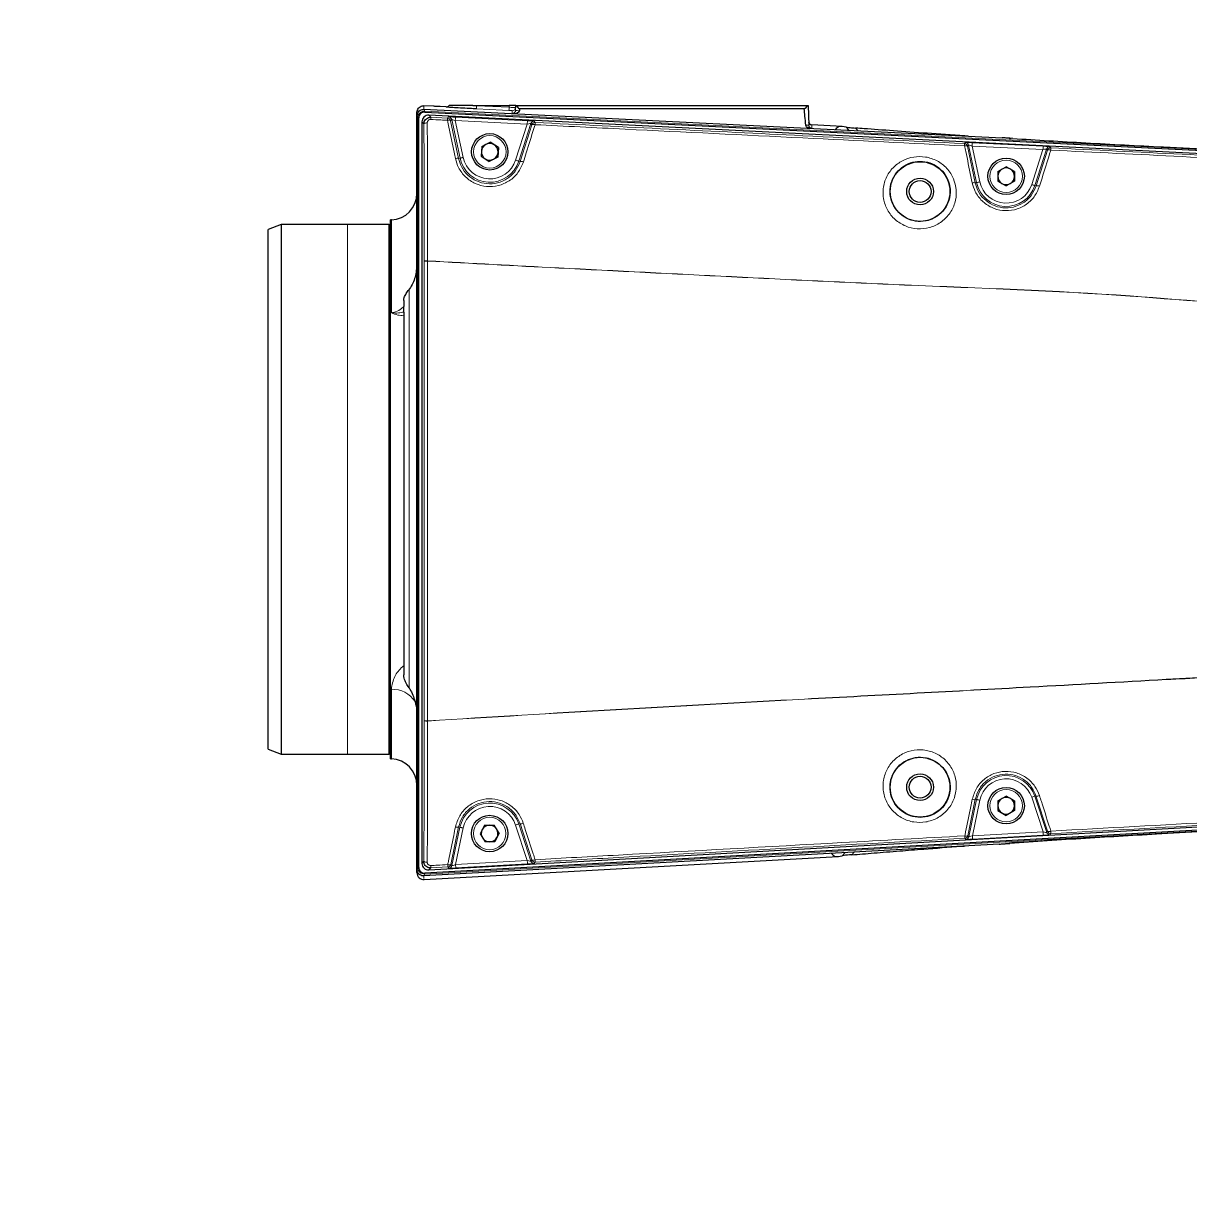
# Model space of a CAD drawing. Header units: millimetres. Extents: x 0 to 8400, y 0 to 5940.
# Drawn here: x 2840.6 to 3019.2, y 4273.8 to 4453.9 of the extents above; entities that cross this region are included whole.
import ezdxf

# ---------------------------------------------------------------- set-up
doc = ezdxf.new("R2010")
doc.units = ezdxf.units.MM
doc.linetypes.add('CENTERX2', pattern=[20.32, 12.7, -2.54, 2.54, -2.54])

msp = doc.modelspace()

# ---------------------------------------------------------------- linework, layer by layer
at = {"color": 7, "linetype": 'Continuous', "lineweight": 30}
for p, q in [((2903.389, 4441.166), (2901.918, 4441.238)), ((2905.33, 4441.071), (2904.402, 4441.116)), ((2909.432, 4441.291), (2909.979, 4441.291)), ((2909.979, 4441.291), (2914.979, 4441.291)), ((2915.992, 4441.291), (2914.979, 4441.291)), ((2915.967, 4440.561), (2915.992, 4441.291)), ((2915.992, 4441.291), (2916.091, 4441.291)), ((2916.091, 4441.291), (2960.65, 4441.291)), ((2960.65, 4441.291), (2960.748, 4441.291)), ((2960.748, 4441.291), (2960.853, 4438.295)), ((2900.855, 4440.277), (2900.854, 4440.226)), ((2900.854, 4439.692), (2900.854, 4440.226)), ((2900.854, 4324.263), (2900.854, 4439.693)), ((2901.114, 4324.56), (2901.114, 4439.397)), ((2901.917, 4440.706), (2990.505, 4436.337)), ((2902.035, 4440.274), (3066.591, 4432.16)), ((3066.557, 4431.597), (2902.679, 4439.793)), ((2960.167, 4440.784), (2916.574, 4440.784)), ((2901.614, 4438.781), (2901.614, 4325.179)), ((2965.987, 4438.08), (2961.318, 4438.31)), ((2910.766, 4434.992), (2912.078, 4435.667)), ((2913.319, 4434.869), (2912.078, 4435.667)), ((2991.866, 4436.168), (2991.552, 4436.187)), ((2992.101, 4436.236), (2991.642, 4436.268)), ((2910.766, 4434.992), (2910.696, 4433.518)), ((2913.319, 4434.869), (2913.248, 4433.396)), ((3015.181, 4434.942), (3039.642, 4433.736)), ((2910.696, 4433.518), (2911.937, 4432.72)), ((2913.248, 4433.396), (2911.937, 4432.72)), ((2989.823, 4431.188), (2991.105, 4431.917)), ((2992.378, 4431.172), (2991.105, 4431.917)), ((2989.823, 4431.188), (2989.814, 4429.712)), ((2992.378, 4431.172), (2992.369, 4429.696)), ((2989.814, 4429.712), (2991.087, 4428.967)), ((2992.369, 4429.696), (2991.087, 4428.967)), ((2880.067, 4423.04), (2878.04, 4422.302)), ((2890.207, 4423.04), (2880.067, 4423.04)), ((2880.067, 4423.04), (2880.067, 4341.923)), ((2896.595, 4423.04), (2890.207, 4423.04)), ((2896.798, 4422.837), (2896.595, 4423.04)), ((2896.595, 4341.923), (2896.595, 4423.04)), ((2896.939, 4423.771), (2896.798, 4423.766)), ((2896.798, 4341.198), (2896.798, 4423.766)), ((2878.04, 4342.662), (2878.04, 4422.302)), ((2898.826, 4411.408), (2898.826, 4410.488)), ((2898.826, 4409.087), (2898.826, 4355.45)), ((2898.826, 4355.45), (2898.826, 4354.044)), ((2878.04, 4342.662), (2880.067, 4341.923)), ((2880.067, 4341.923), (2890.207, 4341.923)), ((2890.207, 4341.923), (2896.595, 4341.923)), ((2896.595, 4341.923), (2896.798, 4342.126)), ((2896.798, 4341.198), (2896.939, 4341.193)), ((2989.823, 4334.76), (2989.814, 4333.285)), ((2989.823, 4334.76), (2991.105, 4335.49)), ((2992.378, 4334.744), (2991.105, 4335.49)), ((2992.378, 4334.744), (2992.369, 4333.269)), ((2902.685, 4324.166), (3066.857, 4333.382)), ((2989.814, 4333.285), (2991.087, 4332.539)), ((2992.369, 4333.269), (2991.087, 4332.539)), ((3066.813, 4332.815), (2902.04, 4323.683)), ((2911.218, 4331.015), (2910.512, 4329.719)), ((2910.512, 4329.719), (2911.281, 4328.46)), ((2911.218, 4331.015), (2912.693, 4331.051)), ((2913.462, 4329.792), (2912.693, 4331.051)), ((2913.462, 4329.792), (2912.756, 4328.497)), ((3039.955, 4331.079), (3014.871, 4329.689)), ((2990.047, 4328.135), (2901.923, 4323.251)), ((2912.756, 4328.497), (2911.281, 4328.46)), ((2991.191, 4328.212), (2991.652, 4328.247)), ((2901.932, 4322.718), (2965.382, 4326.235))]:
    msp.add_line(p, q, dxfattribs=at)
at = {"color": 8, "linetype": 'Continuous', "lineweight": 15}
for p, q in [((2901.918, 4441.238), (2901.918, 4440.706)), ((2909.432, 4441.291), (2909.979, 4441.261)), ((2909.979, 4441.261), (2909.979, 4441.291)), ((2909.979, 4441.261), (2914.969, 4441.014)), ((2914.969, 4441.014), (2914.979, 4441.291)), ((2900.978, 4439.397), (2900.854, 4439.693)), ((2900.978, 4324.56), (2900.978, 4439.397)), ((2900.978, 4439.397), (2901.114, 4439.397)), ((2902.042, 4440.409), (3066.598, 4432.294)), ((2902.679, 4439.793), (2902.975, 4439.482)), ((2902.975, 4439.482), (2905.543, 4439.354)), ((2905.543, 4439.354), (2905.703, 4439.541)), ((2906.173, 4439.142), (2906.013, 4438.954)), ((2907.448, 4433.213), (2906.173, 4439.142)), ((2906.747, 4439.506), (2917.771, 4438.955)), ((2901.914, 4438.465), (2901.614, 4438.781)), ((2906.013, 4438.954), (2907.229, 4433.166)), ((2906.722, 4439), (2907.943, 4433.32)), ((2917.746, 4438.449), (2906.722, 4439)), ((2915.963, 4432.919), (2917.746, 4438.449)), ((2918.306, 4438.535), (2916.446, 4432.763)), ((2916.656, 4432.696), (2918.444, 4438.336)), ((2918.444, 4438.336), (2918.306, 4438.535)), ((2918.814, 4438.885), (2918.951, 4438.686)), ((2967.016, 4437.496), (2966.574, 4437.97)), ((2968.039, 4437.831), (2968.416, 4437.427)), ((2984.719, 4435.446), (2984.868, 4435.621)), ((2985.912, 4435.586), (2985.887, 4435.08)), ((2985.912, 4435.586), (2996.767, 4435.043)), ((2985.338, 4435.221), (2985.189, 4435.046)), ((2985.189, 4435.046), (2986.372, 4429.426)), ((2986.575, 4429.47), (2985.338, 4435.221)), ((2985.887, 4435.08), (2987.07, 4429.576)), ((2996.742, 4434.537), (2985.887, 4435.08)), ((2995.015, 4429.179), (2996.742, 4434.537)), ((2997.302, 4434.623), (2995.498, 4429.023)), ((2995.684, 4428.963), (2997.422, 4434.449)), ((2997.422, 4434.449), (2997.302, 4434.623)), ((2997.81, 4434.974), (2997.93, 4434.8)), ((2907.229, 4433.166), (2907.448, 4433.213)), ((2916.656, 4432.696), (2916.446, 4432.763)), ((2986.372, 4429.426), (2986.575, 4429.47)), ((2995.684, 4428.963), (2995.498, 4429.023)), ((2890.207, 4388.334), (2890.207, 4423.04)), ((2896.939, 4409.544), (2896.939, 4423.771)), ((2901.968, 4417.468), (2901.968, 4417.452)), ((2901.968, 4347.02), (2901.968, 4417.452)), ((2901.968, 4417.452), (2902.478, 4417.452)), ((2902.479, 4417.484), (2902.478, 4417.452)), ((2902.478, 4417.452), (2902.478, 4347.02)), ((2899.637, 4413.093), (2899.637, 4352.085)), ((2890.207, 4341.923), (2890.207, 4388.334)), ((2896.939, 4341.193), (2896.939, 4351.863)), ((2901.968, 4347.02), (2901.968, 4347.005)), ((2901.968, 4347.02), (2902.478, 4347.02)), ((2902.479, 4346.99), (2902.478, 4347.02)), ((2986.371, 4335.001), (2985.228, 4329.42)), ((2985.377, 4329.246), (2986.569, 4334.959)), ((2987.065, 4334.856), (2985.925, 4329.391)), ((2986.371, 4335.001), (2986.569, 4334.959)), ((2995.489, 4335.46), (2995.007, 4335.301)), ((2996.752, 4329.999), (2995.007, 4335.301)), ((2995.67, 4335.52), (2995.489, 4335.46)), ((2995.489, 4335.46), (2997.313, 4329.916)), ((2997.431, 4330.09), (2995.67, 4335.52)), ((3066.821, 4332.681), (2902.048, 4323.548)), ((2916.642, 4331.281), (2916.437, 4331.213)), ((2916.437, 4331.213), (2918.31, 4325.521)), ((2918.446, 4325.72), (2916.642, 4331.281)), ((2907.228, 4330.753), (2906.058, 4325.028)), ((2906.218, 4324.842), (2907.442, 4330.709)), ((2907.938, 4330.605), (2906.766, 4324.987)), ((2907.228, 4330.753), (2907.442, 4330.709)), ((2917.749, 4325.603), (2915.956, 4331.055)), ((2985.228, 4329.42), (2985.377, 4329.246)), ((2985.925, 4329.391), (2996.752, 4329.999)), ((2996.78, 4329.493), (2985.953, 4328.885)), ((2997.313, 4329.916), (2997.431, 4330.09)), ((2997.941, 4329.742), (2997.823, 4329.569)), ((2984.909, 4328.844), (2984.76, 4329.017)), ((2918.31, 4325.521), (2918.446, 4325.72)), ((2965.972, 4326.348), (2966.417, 4326.825)), ((2967.825, 4326.903), (2967.445, 4326.496)), ((2900.854, 4324.263), (2900.978, 4324.56)), ((2900.978, 4324.56), (2901.114, 4324.56)), ((2901.614, 4325.179), (2901.912, 4325.494)), ((2902.98, 4324.479), (2902.685, 4324.166)), ((2905.59, 4324.625), (2902.98, 4324.479)), ((2905.75, 4324.439), (2905.59, 4324.625)), ((2906.058, 4325.028), (2906.218, 4324.842)), ((2906.766, 4324.987), (2917.749, 4325.603)), ((2917.778, 4325.097), (2906.794, 4324.48)), ((2918.956, 4325.372), (2918.82, 4325.173))]:
    msp.add_line(p, q, dxfattribs=at)
at = {"color": 8, "linetype": 'Continuous', "lineweight": 15, "flags": 128}
for points in [[(2906.747, 4439.506), (2906.747, 4439.495), (2906.745, 4439.465), (2906.743, 4439.418), (2906.74, 4439.355), (2906.736, 4439.279), (2906.732, 4439.192), (2906.727, 4439.098), (2906.722, 4439)], [(2914.944, 4440.526), (2913.932, 4440.576), (2909.954, 4440.772)], [(2902.432, 4438.635), (2902.333, 4438.631), (2902.237, 4438.622), (2902.148, 4438.606), (2902.07, 4438.585), (2902.005, 4438.56), (2901.956, 4438.53), (2901.925, 4438.499), (2901.914, 4438.465)], [(2906.013, 4438.954), (2905.997, 4438.981), (2905.966, 4439.004), (2905.919, 4439.022), (2905.859, 4439.033), (2905.787, 4439.039), (2905.707, 4439.038), (2905.621, 4439.032), (2905.531, 4439.018)], [(2917.771, 4438.955), (2917.771, 4438.944), (2917.769, 4438.914), (2917.767, 4438.867), (2917.764, 4438.804), (2917.76, 4438.727), (2917.755, 4438.641), (2917.751, 4438.547), (2917.746, 4438.449)], [(2918.944, 4438.35), (2918.854, 4438.373), (2918.767, 4438.39), (2918.685, 4438.399), (2918.611, 4438.401), (2918.548, 4438.395), (2918.498, 4438.382), (2918.463, 4438.362), (2918.444, 4438.336)], [(2985.189, 4435.046), (2985.175, 4435.07), (2985.145, 4435.09), (2985.101, 4435.105), (2985.044, 4435.115), (2984.977, 4435.12), (2984.9, 4435.119), (2984.817, 4435.112), (2984.731, 4435.1)], [(2996.767, 4435.043), (2996.767, 4435.032), (2996.765, 4435.002), (2996.763, 4434.955), (2996.76, 4434.892), (2996.756, 4434.816), (2996.752, 4434.729), (2996.747, 4434.635), (2996.742, 4434.537)], [(2997.944, 4434.451), (2997.851, 4434.477), (2997.76, 4434.496), (2997.674, 4434.507), (2997.597, 4434.511), (2997.531, 4434.507), (2997.479, 4434.495), (2997.442, 4434.475), (2997.422, 4434.449)], [(2907.448, 4433.213), (2907.459, 4433.216), (2907.488, 4433.222), (2907.534, 4433.232), (2907.596, 4433.245), (2907.671, 4433.261), (2907.756, 4433.279), (2907.848, 4433.299), (2907.943, 4433.32)], [(2916.446, 4432.763), (2916.435, 4432.767), (2916.407, 4432.776), (2916.362, 4432.79), (2916.302, 4432.81), (2916.229, 4432.833), (2916.146, 4432.86), (2916.057, 4432.889), (2915.963, 4432.919)], [(2987.07, 4429.576), (2986.975, 4429.556), (2986.883, 4429.536), (2986.798, 4429.518), (2986.723, 4429.502), (2986.661, 4429.488), (2986.615, 4429.478), (2986.586, 4429.472), (2986.575, 4429.47)], [(2995.015, 4429.179), (2995.108, 4429.149), (2995.198, 4429.12), (2995.281, 4429.093), (2995.353, 4429.07), (2995.413, 4429.051), (2995.459, 4429.036), (2995.487, 4429.027), (2995.498, 4429.023)], [(2986.569, 4334.959), (2986.58, 4334.957), (2986.609, 4334.951), (2986.656, 4334.941), (2986.717, 4334.928), (2986.792, 4334.913), (2986.877, 4334.895), (2986.969, 4334.876), (2987.065, 4334.856)], [(2916.437, 4331.213), (2916.426, 4331.21), (2916.398, 4331.201), (2916.353, 4331.186), (2916.293, 4331.166), (2916.221, 4331.142), (2916.138, 4331.115), (2916.049, 4331.086), (2915.956, 4331.055)], [(2907.442, 4330.709), (2907.453, 4330.706), (2907.482, 4330.7), (2907.529, 4330.691), (2907.59, 4330.678), (2907.665, 4330.662), (2907.75, 4330.644), (2907.842, 4330.625), (2907.938, 4330.605)], [(2985.925, 4329.391), (2985.93, 4329.293), (2985.935, 4329.199), (2985.94, 4329.113), (2985.945, 4329.036), (2985.948, 4328.973), (2985.951, 4328.926), (2985.952, 4328.896), (2985.953, 4328.885)], [(2996.752, 4329.999), (2996.758, 4329.901), (2996.763, 4329.807), (2996.768, 4329.72), (2996.772, 4329.644), (2996.775, 4329.581), (2996.778, 4329.534), (2996.78, 4329.504), (2996.78, 4329.493)], [(2906.794, 4324.48), (2906.793, 4324.492), (2906.792, 4324.521), (2906.789, 4324.569), (2906.786, 4324.632), (2906.781, 4324.708), (2906.776, 4324.795), (2906.771, 4324.889), (2906.766, 4324.987)], [(2917.778, 4325.097), (2917.777, 4325.108), (2917.775, 4325.138), (2917.773, 4325.185), (2917.769, 4325.248), (2917.765, 4325.325), (2917.76, 4325.411), (2917.755, 4325.505), (2917.749, 4325.603)], [(2902.04, 4323.683), (2902.042, 4323.654), (2902.043, 4323.629), (2902.044, 4323.607), (2902.046, 4323.588), (2902.046, 4323.573), (2902.047, 4323.561), (2902.047, 4323.553), (2902.048, 4323.548)]]:
    msp.add_lwpolyline(points, dxfattribs=at)
at = {"color": 7, "linetype": 'Continuous', "lineweight": 30}
for centre, radius in [((2912.007, 4434.194), 2.788), ((2977.915, 4428.11), 4.572), ((2991.096, 4430.442), 2.788), ((2977.915, 4428.11), 2.053), ((2977.915, 4428.11), 1.673), ((2977.915, 4336.854), 4.572), ((2977.915, 4336.854), 2.053), ((2977.915, 4336.854), 1.673), ((2991.096, 4334.015), 2.788), ((2911.987, 4329.756), 2.788)]:
    msp.add_circle(centre, radius, dxfattribs=at)
at = {"color": 8, "linetype": 'Continuous', "lineweight": 15}
for centre in [(2912.007, 4434.194), (2991.096, 4430.442), (2991.096, 4334.015), (2911.987, 4329.756)]:
    msp.add_circle(centre, 2.484, dxfattribs=at)
at = {"color": 7, "linetype": 'Continuous', "lineweight": 15}
msp.add_arc((2367.65, 4229.008), 713.179, 314.966774, 189.876122, dxfattribs=at)
at = {"color": 8, "linetype": 'Continuous', "lineweight": 15}
for centre, radius, start, end in [((2905.354, 4441.554), 0.507, 267.19058, 328.75585), ((2835.93, 4444.798), 74.134, 356.88667, 357.26482), ((2842.292, 4444.491), 72.76, 356.87604, 357.26132), ((2915.475, 4441), 0.507, 267.17705, 357.99939), ((2901.992, 4439.396), 1.014, 87.21563, 179.91517), ((2847.768, 4443.021), 54.336, 357.10243, 357.24459), ((2891.574, 4439.779), 11.405, 356.82251, 358.50625), ((2897.067, 4439.504), 8.477, 356.71839, 358.98515), ((2905.518, 4438.847), 0.507, 12.14751, 87.12213), ((2905.677, 4439.035), 0.507, 12.14751, 87.12213), ((2915.46, 4440.579), 0.507, 267.15811, 357.97653), ((2918.789, 4438.379), 0.507, 87.15467, 162.11783), ((2918.926, 4438.18), 0.507, 87.15707, 162.11543), ((2915.159, 4438.6), 3.793, 356.22261, 1.30768), ((2961.359, 4438.313), 0.507, 182.02296, 267.19888), ((2984.842, 4435.114), 0.507, 12.16471, 87.11348), ((2983.417, 4435.229), 1.32, 354.38991, 9.47037), ((2984.694, 4434.94), 0.507, 12.14394, 87.13426), ((2997.785, 4434.467), 0.507, 87.1564, 162.1161), ((2997.905, 4434.294), 0.507, 87.15707, 162.11543), ((2996.715, 4434.577), 1.235, 354.17704, 10.42558), ((2907.004, 4432.443), 0.758, 72.71778, 110.07797), ((2912.007, 4434.194), 4.664, 192.13646, 342.13646), ((2912.007, 4434.194), 4.157, 192.13646, 342.13646), ((2916.821, 4431.966), 0.748, 63.664, 102.77408), ((2986.143, 4428.796), 0.671, 70.03954, 110.09607), ((2991.096, 4430.442), 4.625, 192.13646, 342.13646), ((2991.096, 4430.442), 4.118, 192.13646, 342.13646), ((2995.884, 4428.302), 0.691, 62.44548, 106.85977), ((2902.356, 4413.314), 4.172, 88.31196, 95.33432), ((3011.461, 4353.128), 4.171, 2.71145, 3.46646), ((2897.064, 4347.679), 4.185, 33.30795, 91.7043), ((2902.356, 4351.427), 4.439, 264.98551, 271.58536), ((2991.096, 4334.015), 4.625, 18.21156, 168.21156), ((2991.096, 4334.015), 4.118, 18.21156, 168.21156), ((2986.143, 4335.658), 0.695, 250.45945, 289.10393), ((2995.857, 4336.211), 0.716, 254.86774, 297.66342), ((2912.007, 4329.756), 4.664, 18.21156, 168.21156), ((2912.007, 4329.756), 4.157, 18.21156, 168.21156), ((2916.819, 4331.961), 0.703, 255.38205, 297.07962), ((2906.984, 4331.405), 0.696, 249.73204, 290.53216), ((2984.731, 4329.523), 0.507, 273.22903, 348.19692), ((2983.276, 4329.239), 1.501, 351.49261, 6.04794), ((2984.972, 4329.941), 0.58, 249.4426, 296.15069), ((2997.794, 4330.075), 0.507, 198.22936, 273.19689), ((2997.655, 4330.666), 0.618, 248.73288, 298.64006), ((2997.913, 4330.249), 0.507, 198.23099, 273.19694), ((2996.559, 4329.972), 1.401, 350.58105, 6.22255), ((2984.88, 4329.35), 0.507, 273.23305, 348.19715), ((2918.669, 4326.258), 0.583, 247.47244, 298.22883), ((2918.927, 4325.878), 0.507, 198.2298, 273.20276), ((2914.62, 4325.429), 4.336, 359.24692, 4.17299), ((2901.992, 4324.561), 1.014, 180.08084, 273.13779), ((2902.312, 4325.978), 0.628, 230.4412, 280.77251), ((2890.103, 4324.053), 12.884, 1.89317, 3.54258), ((2905.782, 4325.527), 0.57, 248.55612, 298.94104), ((2895.787, 4324.375), 9.806, 1.46327, 3.63214), ((2905.561, 4325.131), 0.507, 273.22903, 348.19692), ((2905.721, 4324.946), 0.507, 273.23305, 348.19715), ((2918.792, 4325.679), 0.507, 198.23055, 273.19106)]:
    msp.add_arc(centre, radius, start, end, dxfattribs=at)
at = {"color": 7, "linetype": 'Continuous', "lineweight": 30}
for centre, radius, start, end in [((2905.355, 4441.577), 0.507, 267.37466, 325.76983), ((2901.992, 4439.397), 0.878, 87.17691, 180), ((2961.342, 4438.816), 0.507, 182.03036, 267.59337), ((2912.007, 4434.194), 1.278, 177.25421, 237.25421), ((2912.007, 4434.194), 1.278, 117.25421, 177.25421), ((2912.007, 4434.194), 1.278, 57.25421, 117.25421), ((2912.007, 4434.194), 1.278, 297.25421, 357.25421), ((2912.007, 4434.194), 1.278, 357.25421, 57.25421), ((2912.007, 4434.194), 1.278, 237.25421, 297.25421), ((2991.096, 4430.442), 1.278, 119.64134, 179.64134), ((2991.096, 4430.442), 1.278, 179.64134, 239.64134), ((2991.096, 4430.442), 1.278, 59.64134, 119.64134), ((2991.096, 4430.442), 1.278, 299.64134, 359.64134), ((2991.096, 4430.442), 1.278, 359.64134, 59.64134), ((2991.096, 4430.442), 1.278, 239.64134, 299.64134), ((2896.798, 4427.824), 4.056, 272, 0), ((2896.798, 4337.139), 4.056, 0, 88), ((2991.096, 4334.015), 1.278, 119.64134, 179.64134), ((2991.096, 4334.015), 1.278, 59.64134, 119.64134), ((2991.096, 4334.015), 1.278, 359.64134, 59.64134), ((2991.096, 4334.015), 1.278, 179.64134, 239.64134), ((2991.096, 4334.015), 1.278, 239.64134, 299.64134), ((2991.096, 4334.015), 1.278, 299.64134, 359.64134), ((2911.987, 4329.756), 1.278, 151.41732, 211.41732), ((2911.987, 4329.756), 1.278, 91.41732, 151.41732), ((2911.987, 4329.756), 1.278, 31.41732, 91.41732), ((2911.987, 4329.756), 1.278, 331.41732, 31.41732), ((2911.987, 4329.756), 1.278, 211.41732, 271.41732), ((2911.987, 4329.756), 1.278, 271.41732, 331.41732), ((2901.992, 4324.56), 0.878, 180, 273.17232), ((2901.868, 4323.73), 1.014, 179.99987, 274.62852)]:
    msp.add_arc(centre, radius, start, end, dxfattribs=at)
at = {"color": 7, "linetype": 'CENTERX2', "lineweight": 0}
msp.add_arc((2620.106, 3976.195), 355.9, 312.5254, 71.85413, dxfattribs=at)
at = {"color": 7, "linetype": 'Continuous', "lineweight": 30}
for centre, major_axis, ratio, start_param, end_param in [((2917.023, 4441.744), (0.422, 0.972), 0.9501656, 2.4076348, 3.1125509), ((2959.718, 4441.744), (-0.422, 0.972), 0.9501656, 3.1706344, 3.8755505), ((2902.628, 4438.78), (-0.699, 0.735), 0.9996795, 5.4729622, 7.0934084), ((2916.063, 4414.266), (1.015, 29.054), 0.0348783, 0.4220453, 0.4483333), ((2960.677, 4414.266), (-1.015, 29.054), 0.0348783, 5.6838412, 5.86114), ((2902.628, 4325.179), (0.697, 0.737), 0.9996774, 2.3283177, 3.9548676)]:
    msp.add_ellipse(centre, major_axis=major_axis, ratio=ratio, start_param=start_param, end_param=end_param, dxfattribs=at)
at = {"color": 8, "linetype": 'Continuous', "lineweight": 15}
for centre, major_axis, ratio, start_param, end_param in [((2906.751, 4439.488), (1.048, -0.053), 0.01686, 1.5753151, 3.1286582), ((2906.726, 4438.982), (0.553, -0.159), 0.028072, 1.5858537, 3.1391967), ((2917.74, 4438.431), (0.566, 0.103), 0.0280713, 0.0023953, 1.5557383), ((2917.765, 4438.938), (1.048, -0.052), 0.0168599, 0.0129342, 1.5662772), ((2985.916, 4435.568), (1.048, -0.053), 0.01686, 1.5753151, 3.1286582), ((2985.891, 4435.062), (0.553, -0.159), 0.028072, 1.5858537, 3.1391967), ((2996.736, 4434.52), (0.566, 0.103), 0.0280713, 0.0023953, 1.5557383), ((2996.762, 4435.026), (1.048, -0.052), 0.0168599, 0.0129342, 1.5662772), ((2985.928, 4329.409), (0.552, 0.163), 0.0280706, 3.1439874, 4.6973304), ((2996.746, 4330.016), (0.567, -0.1), 0.0280726, 4.7274458, 6.2807888), ((2996.775, 4329.51), (1.048, 0.059), 0.0168601, 4.7169075, 6.2702506), ((2985.957, 4328.903), (1.048, 0.059), 0.0168598, 3.1545266, 4.7078696), ((2906.798, 4324.498), (1.048, 0.059), 0.0168598, 3.1545266, 4.7078696), ((2906.769, 4325.005), (0.552, 0.163), 0.0280706, 3.1439874, 4.6973304), ((2917.744, 4325.621), (0.567, -0.1), 0.0280726, 4.7274458, 6.2807888), ((2917.772, 4325.114), (1.048, 0.059), 0.0168601, 4.7169075, 6.2702506)]:
    msp.add_ellipse(centre, major_axis=major_axis, ratio=ratio, start_param=start_param, end_param=end_param, dxfattribs=at)
at = {"color": 7, "linetype": 'Continuous', "lineweight": 30}
for points, knots in [([(2900.855, 4440.277), (2900.868, 4440.374), (2900.896, 4440.583), (2901.062, 4440.871), (2901.319, 4441.101), (2901.62, 4441.229), (2901.826, 4441.236), (2901.918, 4441.238)], [0, 0, 0, 0, 0.1825564, 0.3975063, 0.6123897, 0.8273367, 1, 1, 1, 1]), ([(2904.402, 4441.116), (2904.391, 4441.117), (2904.369, 4441.118), (2904.194, 4441.127), (2903.938, 4441.139), (2903.652, 4441.153), (2903.464, 4441.162), (2903.389, 4441.166)], [0, 0, 0, 0, 0.2143801, 0.4287572, 0.6432408, 0.8579494, 1, 1, 1, 1]), ([(2909.954, 4440.772), (2909.614, 4440.789), (2908.754, 4440.832), (2907.453, 4440.904), (2906.28, 4440.974), (2905.483, 4441.028), (2905.381, 4441.041), (2905.33, 4441.048)], [0, 0, 0, 0, 0.14108412, 0.35618047, 0.57095549, 0.78548781, 1, 1, 1, 1]), ([(2909.432, 4441.291), (2909.097, 4441.291), (2908.296, 4441.291), (2907.173, 4441.291), (2906.26, 4441.291), (2905.839, 4441.291), (2905.801, 4441.291), (2905.788, 4441.291)], [0, 0, 0, 0, 0.1715936, 0.4103556, 0.6489181, 0.8846719, 1, 1, 1, 1]), ([(2900.854, 4439.693), (2900.865, 4439.807), (2900.887, 4440.035), (2901.062, 4440.339), (2901.319, 4440.568), (2901.62, 4440.697), (2901.826, 4440.703), (2901.917, 4440.706)], [0, 0, 0, 0, 0.2083642, 0.4167253, 0.6249489, 0.8330479, 1, 1, 1, 1]), ([(2900.854, 4439.692), (2900.865, 4439.807), (2900.887, 4440.035), (2901.062, 4440.339), (2901.32, 4440.568), (2901.621, 4440.697), (2901.826, 4440.703), (2901.918, 4440.706)], [0, 0, 0, 0, 0.2083744, 0.4167449, 0.6250474, 0.8332059, 1, 1, 1, 1]), ([(2901.914, 4438.465), (2901.926, 4438.586), (2901.951, 4438.829), (2902.146, 4439.149), (2902.429, 4439.376), (2902.723, 4439.479), (2902.907, 4439.481), (2902.975, 4439.482)], [0, 0, 0, 0, 0.221909, 0.4462185, 0.6668082, 0.8762728, 1, 1, 1, 1]), ([(2916.538, 4440.463), (2916.531, 4440.434), (2916.515, 4440.365), (2916.416, 4440.246), (2916.224, 4440.113), (2915.982, 4440.027), (2915.811, 4440.024), (2915.754, 4440.024)], [0, 0, 0, 0, 0.0921636, 0.2217887, 0.4679575, 0.8200125, 1, 1, 1, 1]), ([(2961.072, 4437.789), (2960.986, 4437.802), (2960.812, 4437.828), (2960.608, 4437.952), (2960.479, 4438.089), (2960.423, 4438.196), (2960.414, 4438.256), (2960.411, 4438.275)], [0, 0, 0, 0, 0.2928723, 0.5966825, 0.7939559, 0.9324701, 1, 1, 1, 1]), ([(2966.574, 4437.97), (2966.182, 4438.042), (2965.396, 4438.188), (2965.113, 4437.794), (2964.971, 4437.597)], [0, 0, 0, 0, 0.499675, 1, 1, 1, 1]), ([(2966.574, 4437.97), (2966.721, 4437.949), (2966.96, 4437.916), (2967.739, 4437.855), (2968.039, 4437.831)], [0, 0, 0, 0, 0.614782, 1, 1, 1, 1]), ([(2985.301, 4436.594), (2985.124, 4436.606), (2982.901, 4436.751), (2978.984, 4437.025), (2973.743, 4437.401), (2970.188, 4437.667), (2968.475, 4437.798), (2968.039, 4437.831)], [0, 0, 0, 0, 0.0257228, 0.3228352, 0.6121816, 0.9011213, 1, 1, 1, 1]), ([(2991.642, 4436.268), (2991.555, 4436.274), (2991.302, 4436.293), (2990.9, 4436.317), (2990.602, 4436.332), (2990.505, 4436.337)], [0, 0, 0, 0, 0.2624486, 0.7614159, 1, 1, 1, 1]), ([(2992.101, 4436.236), (2993.934, 4436.122), (2997.602, 4435.896), (3003.339, 4435.565), (3009.207, 4435.243), (3013.19, 4435.042), (3015.181, 4434.942)], [0, 0, 0, 0, 0.2461738, 0.4923859, 0.7461894, 1, 1, 1, 1]), ([(2982.48, 4428.734), (2982.399, 4429.119), (2982.21, 4430.019), (2981.409, 4431.26), (2980.166, 4432.248), (2978.681, 4432.754), (2977.148, 4432.748), (2975.714, 4432.259), (2974.493, 4431.324), (2973.624, 4430.009), (2973.282, 4428.615), (2973.352, 4427.21), (2973.809, 4425.879), (2974.779, 4424.649), (2976.098, 4423.81), (2977.613, 4423.45), (2979.162, 4423.607), (2980.578, 4424.266), (2981.703, 4425.359), (2982.405, 4426.768), (2982.562, 4427.951), (2982.494, 4428.601), (2982.48, 4428.734)], [0, 0, 0, 0, 0.0412876, 0.0963696, 0.1504146, 0.2029242, 0.2539969, 0.3053441, 0.3587427, 0.4142836, 0.4704194, 0.5077649, 0.5608009, 0.6137062, 0.6660663, 0.7182711, 0.770715, 0.823604, 0.8770549, 0.9311551, 0.9859195, 1, 1, 1, 1]), ([(2900.854, 4416.997), (2900.799, 4416.324), (2900.689, 4414.986), (2900.078, 4413.703), (2899.663, 4413.129), (2899.637, 4413.093)], [0, 0, 0, 0, 0.4863068, 0.9678878, 1, 1, 1, 1]), ([(2898.826, 4411.408), (2898.845, 4411.557), (2898.89, 4411.9), (2899.198, 4412.478), (2899.492, 4412.89), (2899.637, 4413.093)], [0, 0, 0, 0, 0.2793216, 0.6440782, 1, 1, 1, 1]), ([(2898.826, 4409.649), (2898.826, 4409.777), (2898.826, 4410.084), (2898.826, 4410.339), (2898.826, 4410.488)], [0, 0, 0, 0, 0.41571713, 1, 1, 1, 1]), ([(2898.826, 4409.649), (2898.826, 4409.535), (2898.826, 4409.33), (2898.826, 4409.162), (2898.826, 4409.087)], [0, 0, 0, 0, 0.55363, 1, 1, 1, 1]), ([(2899.637, 4352.085), (2899.488, 4352.315), (2899.173, 4352.8), (2898.878, 4353.467), (2898.841, 4353.881), (2898.826, 4354.044)], [0, 0, 0, 0, 0.352527, 0.7448106, 1, 1, 1, 1]), ([(2899.637, 4352.085), (2899.676, 4352.026), (2900.099, 4351.384), (2900.342, 4350.647), (2900.561, 4349.978)], [0, 0, 0, 0, 0.0926639, 1, 1, 1, 1]), ([(2900.561, 4349.978), (2900.669, 4349.537), (2900.831, 4348.874), (2900.848, 4348.194), (2900.854, 4347.967)], [0, 0, 0, 0, 0.6655049, 1, 1, 1, 1]), ([(2982.482, 4336.221), (2982.496, 4336.358), (2982.566, 4337.015), (2982.405, 4338.205), (2981.7, 4339.614), (2980.573, 4340.704), (2979.157, 4341.36), (2977.608, 4341.515), (2976.093, 4341.155), (2974.773, 4340.313), (2973.803, 4339.08), (2973.349, 4337.754), (2973.28, 4336.357), (2973.614, 4334.974), (2974.476, 4333.655), (2975.7, 4332.708), (2977.153, 4332.212), (2978.694, 4332.211), (2980.176, 4332.72), (2981.414, 4333.707), (2982.212, 4334.944), (2982.401, 4335.839), (2982.482, 4336.221)], [0, 0, 0, 0, 0.0144672, 0.0695485, 0.1236534, 0.1772388, 0.2301887, 0.2826497, 0.3348854, 0.3873444, 0.4404091, 0.4936049, 0.5303325, 0.5861457, 0.6412079, 0.6946823, 0.7467252, 0.7983233, 0.8506533, 0.9043388, 0.9591354, 1, 1, 1, 1]), ([(2991.01, 4328.286), (2991.043, 4328.288), (2993.359, 4328.453), (2998.235, 4328.775), (3006.183, 4329.282), (3011.808, 4329.602), (3014.957, 4329.782)], [0, 0, 0, 0, 0.0043438, 0.3091942, 0.6132824, 1, 1, 1, 1]), ([(3014.871, 4329.689), (3012.927, 4329.58), (3009.038, 4329.36), (3003.192, 4329.005), (2997.357, 4328.634), (2993.554, 4328.376), (2991.652, 4328.247)], [0, 0, 0, 0, 0.2463915, 0.4927765, 0.7464092, 1, 1, 1, 1]), ([(2967.445, 4326.496), (2968.543, 4326.586), (2970.739, 4326.766), (2974.542, 4327.07), (2979.029, 4327.416), (2982.397, 4327.673), (2984.638, 4327.832), (2984.818, 4327.845)], [0, 0, 0, 0, 0.23773574, 0.47571087, 0.67672805, 0.9740146, 1, 1, 1, 1]), ([(2990.047, 4328.135), (2990.28, 4328.149), (2990.673, 4328.172), (2991.042, 4328.199), (2991.178, 4328.211), (2991.191, 4328.212)], [0, 0, 0, 0, 0.56984986, 0.96066364, 1, 1, 1, 1]), ([(2964.36, 4326.711), (2964.502, 4326.515), (2964.787, 4326.122), (2965.577, 4326.273), (2965.972, 4326.348)], [0, 0, 0, 0, 0.4996703, 1, 1, 1, 1]), ([(2967.445, 4326.496), (2966.983, 4326.457), (2966.23, 4326.392), (2966.044, 4326.36), (2965.972, 4326.348)], [0, 0, 0, 0, 0.6133511, 1, 1, 1, 1]), ([(2901.924, 4323.251), (2901.809, 4323.256), (2901.581, 4323.265), (2901.268, 4323.423), (2901.025, 4323.667), (2900.878, 4323.963), (2900.861, 4324.17), (2900.854, 4324.264)], [0, 0, 0, 0, 0.2072328, 0.4144601, 0.6217526, 0.8291763, 1, 1, 1, 1]), ([(2900.854, 4323.79), (2900.854, 4323.777), (2900.854, 4323.736), (2900.854, 4324.05), (2900.854, 4324.264)], [0, 0, 0, 0, 0.3174716, 1, 1, 1, 1]), ([(2901.923, 4323.251), (2901.809, 4323.256), (2901.58, 4323.265), (2901.267, 4323.423), (2901.024, 4323.667), (2900.878, 4323.962), (2900.861, 4324.17), (2900.854, 4324.263)], [0, 0, 0, 0, 0.20729512, 0.41462343, 0.62189977, 0.82924404, 1, 1, 1, 1]), ([(2902.98, 4324.479), (2902.87, 4324.483), (2902.649, 4324.492), (2902.346, 4324.638), (2902.104, 4324.868), (2901.942, 4325.165), (2901.922, 4325.386), (2901.912, 4325.494)], [0, 0, 0, 0, 0.1993812, 0.3975821, 0.5970849, 0.8023452, 1, 1, 1, 1])]:
    msp.add_open_spline(points, degree=3, knots=knots, dxfattribs=at)
at = {"color": 8, "linetype": 'Continuous', "lineweight": 15}
for points, knots in [([(2905.33, 4441.048), (2905.33, 4441.05), (2905.33, 4441.061), (2905.331, 4441.082), (2905.33, 4441.065), (2905.33, 4441.061)], [0, 0, 0, 0, 0.1667705, 0.8338545, 1, 1, 1, 1]), ([(2914.969, 4441.014), (2915.083, 4441.01), (2915.311, 4441), (2915.614, 4440.989), (2915.843, 4440.983), (2915.964, 4440.981), (2915.977, 4440.982), (2915.981, 4440.983)], [0, 0, 0, 0, 0.2147199, 0.429377, 0.6441749, 0.8591725, 1, 1, 1, 1]), ([(2901.917, 4440.706), (2901.929, 4440.68), (2901.97, 4440.59), (2902.012, 4440.485), (2902.042, 4440.409)], [0, 0, 0, 0, 0.2836013, 1, 1, 1, 1]), ([(2902.961, 4439.147), (2902.927, 4439.146), (2902.835, 4439.145), (2902.687, 4439.093), (2902.546, 4438.977), (2902.45, 4438.817), (2902.438, 4438.695), (2902.432, 4438.635)], [0, 0, 0, 0, 0.1204495, 0.3255821, 0.5451998, 0.7725994, 1, 1, 1, 1]), ([(2905.531, 4439.018), (2905.193, 4439.035), (2904.337, 4439.078), (2903.48, 4439.121), (2902.961, 4439.147)], [0, 0, 0, 0, 0.394158, 1, 1, 1, 1]), ([(2915.45, 4440.494), (2915.447, 4440.495), (2915.441, 4440.496), (2915.381, 4440.501), (2915.266, 4440.508), (2915.115, 4440.517), (2915.001, 4440.523), (2914.944, 4440.526)], [0, 0, 0, 0, 0.14081871, 0.35585152, 0.57061988, 0.78528218, 1, 1, 1, 1]), ([(2915.435, 4440.073), (2915.435, 4440.084), (2915.438, 4440.143), (2915.444, 4440.325), (2915.447, 4440.421), (2915.45, 4440.494)], [0, 0, 0, 0, 0.0587874, 0.2939383, 1, 1, 1, 1]), ([(2915.967, 4440.561), (2915.971, 4440.555), (2915.983, 4440.541), (2916.104, 4440.514), (2916.306, 4440.486), (2916.472, 4440.47), (2916.538, 4440.463)], [0, 0, 0, 0, 0.1978557, 0.4985841, 0.7983437, 1, 1, 1, 1]), ([(2901.968, 4417.468), (2901.966, 4419.507), (2901.963, 4423.591), (2901.951, 4429.133), (2901.938, 4434.15), (2901.922, 4437.022), (2901.914, 4438.465)], [0, 0, 0, 0, 0.287531, 0.5757837, 0.786885, 1, 1, 1, 1]), ([(2902.432, 4438.635), (2902.439, 4437.192), (2902.454, 4434.289), (2902.464, 4429.229), (2902.475, 4423.635), (2902.477, 4419.533), (2902.479, 4417.484)], [0, 0, 0, 0, 0.2115128, 0.4258038, 0.713225, 1, 1, 1, 1]), ([(2906.744, 4433.154), (2906.676, 4433.48), (2906.334, 4435.11), (2905.937, 4437.067), (2905.603, 4438.67), (2905.531, 4439.018)], [0, 0, 0, 0, 0.1632947, 0.8180696, 1, 1, 1, 1]), ([(2918.944, 4438.35), (2918.883, 4438.154), (2918.438, 4436.74), (2917.852, 4434.842), (2917.302, 4433.106), (2917.153, 4432.636)], [0, 0, 0, 0, 0.1048741, 0.7578294, 1, 1, 1, 1]), ([(2984.731, 4435.1), (2976.478, 4435.506), (2959.151, 4436.358), (2937.218, 4437.442), (2923.538, 4438.122), (2918.944, 4438.35)], [0, 0, 0, 0, 0.3765755, 0.7906747, 1, 1, 1, 1]), ([(2918.951, 4438.686), (2932.626, 4438.009), (2954.562, 4436.923), (2976.469, 4435.85), (2984.719, 4435.446)], [0, 0, 0, 0, 0.6233983, 1, 1, 1, 1]), ([(2960.411, 4438.275), (2960.489, 4438.273), (2960.655, 4438.268), (2960.82, 4438.274), (2960.842, 4438.288), (2960.853, 4438.295)], [0, 0, 0, 0, 0.30750141, 0.65348998, 1, 1, 1, 1]), ([(2961.318, 4438.29), (2961.317, 4438.297), (2961.312, 4438.449), (2961.323, 4438.121), (2961.334, 4437.806)], [0, 0, 0, 0, 0.04315466, 1, 1, 1, 1]), ([(2985.913, 4429.426), (2985.845, 4429.75), (2985.504, 4431.373), (2985.111, 4433.27), (2984.789, 4434.818), (2984.731, 4435.1)], [0, 0, 0, 0, 0.1696756, 0.8488347, 1, 1, 1, 1]), ([(2997.944, 4434.451), (2997.884, 4434.258), (2997.439, 4432.84), (2996.861, 4430.993), (2996.334, 4429.326), (2996.204, 4428.915)], [0, 0, 0, 0, 0.1063744, 0.7796378, 1, 1, 1, 1]), ([(2997.93, 4434.8), (3011.341, 4434.146), (3034.217, 4433.03), (3057.087, 4431.916), (3066.55, 4431.455)], [0, 0, 0, 0, 0.5862102, 1, 1, 1, 1]), ([(3066.571, 4431.137), (3057.107, 4431.582), (3034.234, 4432.656), (3011.356, 4433.788), (2997.944, 4434.451)], [0, 0, 0, 0, 0.4137843, 1, 1, 1, 1]), ([(2917.153, 4432.636), (2916.912, 4432.072), (2916.43, 4430.946), (2915.043, 4429.675), (2913.354, 4428.922), (2911.515, 4428.781), (2909.743, 4429.252), (2908.237, 4430.278), (2907.186, 4431.646), (2906.881, 4432.686), (2906.744, 4433.154)], [0, 0, 0, 0, 0.1304594, 0.2606463, 0.3892, 0.5163069, 0.6426795, 0.7690097, 0.8960131, 1, 1, 1, 1]), ([(2907.229, 4433.166), (2907.354, 4432.745), (2907.63, 4431.808), (2908.583, 4430.575), (2909.947, 4429.65), (2911.552, 4429.225), (2913.217, 4429.352), (2914.746, 4430.03), (2916.002, 4431.174), (2916.438, 4432.188), (2916.656, 4432.696)], [0, 0, 0, 0, 0.103809, 0.2307451, 0.3571332, 0.4836413, 0.6108999, 0.7395487, 0.8697168, 1, 1, 1, 1]), ([(2983.414, 4428.672), (2983.431, 4428.512), (2983.516, 4427.732), (2983.408, 4426.929), (2983.04, 4425.735), (2982.468, 4424.598), (2981.096, 4423.283), (2979.37, 4422.49), (2977.482, 4422.303), (2975.635, 4422.737), (2974.026, 4423.75), (2972.841, 4425.233), (2972.281, 4426.841), (2972.195, 4428.536), (2972.612, 4430.215), (2973.674, 4431.799), (2975.17, 4432.908), (2976.917, 4433.482), (2978.777, 4433.486), (2980.58, 4432.888), (2982.101, 4431.714), (2983.082, 4430.221), (2983.315, 4429.135), (2983.414, 4428.672)], [0, 0, 0, 0, 0.0139452, 0.0680174, 0.0682308, 0.1220757, 0.1755923, 0.2288538, 0.2818739, 0.334715, 0.3876034, 0.4407878, 0.4937503, 0.5308369, 0.5863544, 0.6412744, 0.6942156, 0.7456649, 0.7972429, 0.8502207, 0.9042749, 0.9590766, 1, 1, 1, 1]), ([(2996.204, 4428.915), (2995.963, 4428.351), (2995.481, 4427.225), (2994.088, 4425.961), (2992.394, 4425.222), (2990.559, 4425.103), (2988.807, 4425.596), (2987.337, 4426.632), (2986.332, 4427.977), (2986.041, 4428.981), (2985.913, 4429.426)], [0, 0, 0, 0, 0.1324997, 0.2647724, 0.395094, 0.5232154, 0.6496638, 0.7750726, 0.9003413, 1, 1, 1, 1]), ([(2986.372, 4429.426), (2986.489, 4429.026), (2986.752, 4428.124), (2987.662, 4426.913), (2988.993, 4425.981), (2990.579, 4425.537), (2992.239, 4425.644), (2993.771, 4426.308), (2995.03, 4427.444), (2995.466, 4428.457), (2995.684, 4428.963)], [0, 0, 0, 0, 0.0994516, 0.224497, 0.3498169, 0.4763442, 0.6046481, 0.7351497, 0.8675177, 1, 1, 1, 1]), ([(3043.822, 4410.924), (3041.839, 4410.824), (3030.592, 4410.26), (3007.835, 4412.616), (2978.223, 4413.577), (2949.042, 4415.048), (2924.696, 4416.255), (2909.173, 4417.091), (2902.478, 4417.452)], [0, 0, 0, 0, 0.0421338, 0.2389417, 0.4837442, 0.6709129, 0.8580759, 1, 1, 1, 1]), ([(2902.479, 4417.484), (2909.174, 4417.123), (2924.698, 4416.284), (2949.043, 4415.073), (2978.225, 4413.598), (3007.835, 4412.637), (3030.591, 4410.281), (3041.837, 4410.847), (3043.819, 4410.947)], [0, 0, 0, 0, 0.1419341, 0.3291008, 0.5162731, 0.761082, 0.9578935, 1, 1, 1, 1]), ([(2896.939, 4409.544), (2897.148, 4409.575), (2897.717, 4409.658), (2898.351, 4410.045), (2898.72, 4410.389), (2898.826, 4410.488)], [0, 0, 0, 0, 0.2932536, 0.7964443, 1, 1, 1, 1]), ([(2896.939, 4409.544), (2896.944, 4409.543), (2897.301, 4409.479), (2897.943, 4409.454), (2898.563, 4409.591), (2898.826, 4409.649)], [0, 0, 0, 0, 0.0068208, 0.5798685, 1, 1, 1, 1]), ([(2898.826, 4409.087), (2898.522, 4409.107), (2897.854, 4409.152), (2897.238, 4409.382), (2896.942, 4409.542), (2896.939, 4409.544)], [0, 0, 0, 0, 0.4520023, 0.9944784, 1, 1, 1, 1]), ([(2896.939, 4351.863), (2897.042, 4352.52), (2897.228, 4353.718), (2898.18, 4354.917), (2898.764, 4355.399), (2898.826, 4355.45)], [0, 0, 0, 0, 0.52168496, 0.949815, 1, 1, 1, 1]), ([(3015.624, 4353.38), (3020.971, 4353.687), (3028.124, 4354.097), (3037.075, 4354.568), (3042.51, 4354.534), (3046.037, 4353.769), (3047.793, 4353.388)], [0, 0, 0, 0, 0.497401, 0.6654894, 0.8335106, 1, 1, 1, 1]), ([(3047.775, 4353.327), (3046.287, 4353.693), (3043.28, 4354.433), (3038.251, 4354.678), (3032.864, 4354.346), (3025.208, 4353.828), (3019.459, 4353.526), (3015.627, 4353.325)], [0, 0, 0, 0, 0.1420666, 0.2871337, 0.4653056, 0.6435605, 1, 1, 1, 1]), ([(2902.478, 4347.02), (2912.096, 4347.606), (2931.338, 4348.777), (2962.112, 4350.476), (2990.21, 4351.951), (3008.677, 4352.989), (3015.624, 4353.38)], [0, 0, 0, 0, 0.2548148, 0.5097493, 0.8155808, 1, 1, 1, 1]), ([(3015.627, 4353.325), (3008.68, 4352.936), (2990.212, 4351.901), (2962.118, 4350.432), (2931.344, 4348.74), (2912.102, 4347.573), (2902.479, 4346.99)], [0, 0, 0, 0, 0.1844179, 0.4902483, 0.7450696, 1, 1, 1, 1]), ([(2901.912, 4325.494), (2901.921, 4327.379), (2901.937, 4331.149), (2901.959, 4338.316), (2901.965, 4343.631), (2901.968, 4347.005)], [0, 0, 0, 0, 0.2675445, 0.5350901, 1, 1, 1, 1]), ([(2902.479, 4346.99), (2902.477, 4343.598), (2902.473, 4338.254), (2902.453, 4331.047), (2902.438, 4327.256), (2902.43, 4325.361)], [0, 0, 0, 0, 0.4649068, 0.7324613, 1, 1, 1, 1]), ([(2983.415, 4336.272), (2983.316, 4335.81), (2983.083, 4334.726), (2982.107, 4333.231), (2980.597, 4332.041), (2978.795, 4331.427), (2976.92, 4331.427), (2975.151, 4332.022), (2973.655, 4333.164), (2972.6, 4334.759), (2972.192, 4336.433), (2972.277, 4338.123), (2972.833, 4339.729), (2974.018, 4341.219), (2975.627, 4342.237), (2977.474, 4342.673), (2979.362, 4342.486), (2981.088, 4341.695), (2982.465, 4340.377), (2983.325, 4338.671), (2983.519, 4337.23), (2983.433, 4336.437), (2983.415, 4336.272)], [0, 0, 0, 0, 0.0405978, 0.0952599, 0.1491383, 0.2018675, 0.2538356, 0.3060169, 0.3592956, 0.4139045, 0.4692134, 0.505699, 0.5587658, 0.6120039, 0.6648633, 0.7175834, 0.7704648, 0.8236415, 0.8771864, 0.931176, 0.9856444, 1, 1, 1, 1]), ([(2985.911, 4335.002), (2986.086, 4335.573), (2986.435, 4336.714), (2987.641, 4338.096), (2989.191, 4339.016), (2990.953, 4339.368), (2992.731, 4339.128), (2994.331, 4338.313), (2995.56, 4337.079), (2995.99, 4336.054), (2996.19, 4335.577)], [0, 0, 0, 0, 0.1279779, 0.2558607, 0.3817639, 0.5066606, 0.6320344, 0.758898, 0.8878289, 1, 1, 1, 1]), ([(2995.67, 4335.52), (2995.49, 4335.949), (2995.101, 4336.873), (2993.99, 4337.985), (2992.543, 4338.719), (2990.935, 4338.935), (2989.34, 4338.617), (2987.937, 4337.788), (2986.845, 4336.542), (2986.529, 4335.515), (2986.371, 4335.001)], [0, 0, 0, 0, 0.112248, 0.2413029, 0.3683027, 0.4937814, 0.6186911, 0.744491, 0.8721785, 1, 1, 1, 1]), ([(2906.743, 4330.752), (2906.922, 4331.335), (2907.28, 4332.501), (2908.518, 4333.907), (2910.108, 4334.834), (2911.908, 4335.174), (2913.709, 4334.906), (2915.314, 4334.062), (2916.524, 4332.816), (2916.946, 4331.801), (2917.139, 4331.335)], [0, 0, 0, 0, 0.12982743, 0.25953491, 0.38715029, 0.51311688, 0.63862143, 0.76464985, 0.89204065, 1, 1, 1, 1]), ([(2984.768, 4329.397), (2984.808, 4329.594), (2985.111, 4331.08), (2985.491, 4332.947), (2985.834, 4334.626), (2985.911, 4335.002)], [0, 0, 0, 0, 0.10569807, 0.7991647, 1, 1, 1, 1]), ([(2996.19, 4335.577), (2996.292, 4335.263), (2996.799, 4333.692), (2997.386, 4331.875), (2997.87, 4330.378), (2997.952, 4330.124)], [0, 0, 0, 0, 0.1718944, 0.8595518, 1, 1, 1, 1]), ([(2916.642, 4331.281), (2916.467, 4331.7), (2916.085, 4332.615), (2914.99, 4333.738), (2913.537, 4334.499), (2911.906, 4334.74), (2910.276, 4334.433), (2908.836, 4333.597), (2907.714, 4332.329), (2907.39, 4331.279), (2907.228, 4330.753)], [0, 0, 0, 0, 0.1079657, 0.2353564, 0.3614173, 0.4869884, 0.6130047, 0.7406058, 0.8702361, 1, 1, 1, 1]), ([(3066.849, 4333.524), (3060.925, 4333.199), (3037.959, 4331.939), (3014.987, 4330.678), (2997.941, 4329.742)], [0, 0, 0, 0, 0.2579435, 1, 1, 1, 1]), ([(2997.952, 4330.124), (3014.999, 4331.062), (3037.973, 4332.328), (3060.942, 4333.547), (3066.867, 4333.861)], [0, 0, 0, 0, 0.7420443, 1, 1, 1, 1]), ([(2917.139, 4331.335), (2917.241, 4331.021), (2917.75, 4329.448), (2918.352, 4327.584), (2918.849, 4326.042), (2918.945, 4325.744)], [0, 0, 0, 0, 0.1677934, 0.8390869, 1, 1, 1, 1]), ([(2905.573, 4324.996), (2905.613, 4325.193), (2905.913, 4326.671), (2906.303, 4328.589), (2906.655, 4330.319), (2906.743, 4330.752)], [0, 0, 0, 0, 0.1033819, 0.7757199, 1, 1, 1, 1]), ([(2918.945, 4325.744), (2923.198, 4325.982), (2938.869, 4326.857), (2960.814, 4328.075), (2978.492, 4329.051), (2984.768, 4329.397)], [0, 0, 0, 0, 0.1937313, 0.7137428, 1, 1, 1, 1]), ([(2984.76, 4329.017), (2975.924, 4328.53), (2958.25, 4327.555), (2936.309, 4326.339), (2923.208, 4325.609), (2918.956, 4325.372)], [0, 0, 0, 0, 0.4030993, 0.8062843, 1, 1, 1, 1]), ([(2902.43, 4325.361), (2902.435, 4325.307), (2902.444, 4325.196), (2902.524, 4325.046), (2902.645, 4324.93), (2902.797, 4324.856), (2902.907, 4324.852), (2902.963, 4324.849)], [0, 0, 0, 0, 0.200974, 0.4084798, 0.6079974, 0.8040489, 1, 1, 1, 1]), ([(2902.963, 4324.849), (2903.3, 4324.868), (2904.17, 4324.917), (2905.041, 4324.966), (2905.573, 4324.996)], [0, 0, 0, 0, 0.3877656, 1, 1, 1, 1]), ([(2902.048, 4323.548), (2902.036, 4323.518), (2901.994, 4323.41), (2901.953, 4323.317), (2901.923, 4323.251)], [0, 0, 0, 0, 0.2835996, 1, 1, 1, 1]), ([(2901.924, 4323.251), (2901.924, 4323.239), (2901.924, 4323.131), (2901.924, 4322.812), (2901.924, 4322.846), (2901.924, 4322.87)], [0, 0, 0, 0, 0.0332082, 0.3094311, 1, 1, 1, 1])]:
    msp.add_open_spline(points, degree=3, knots=knots, dxfattribs=at)

doc.saveas('drawing.dxf')
